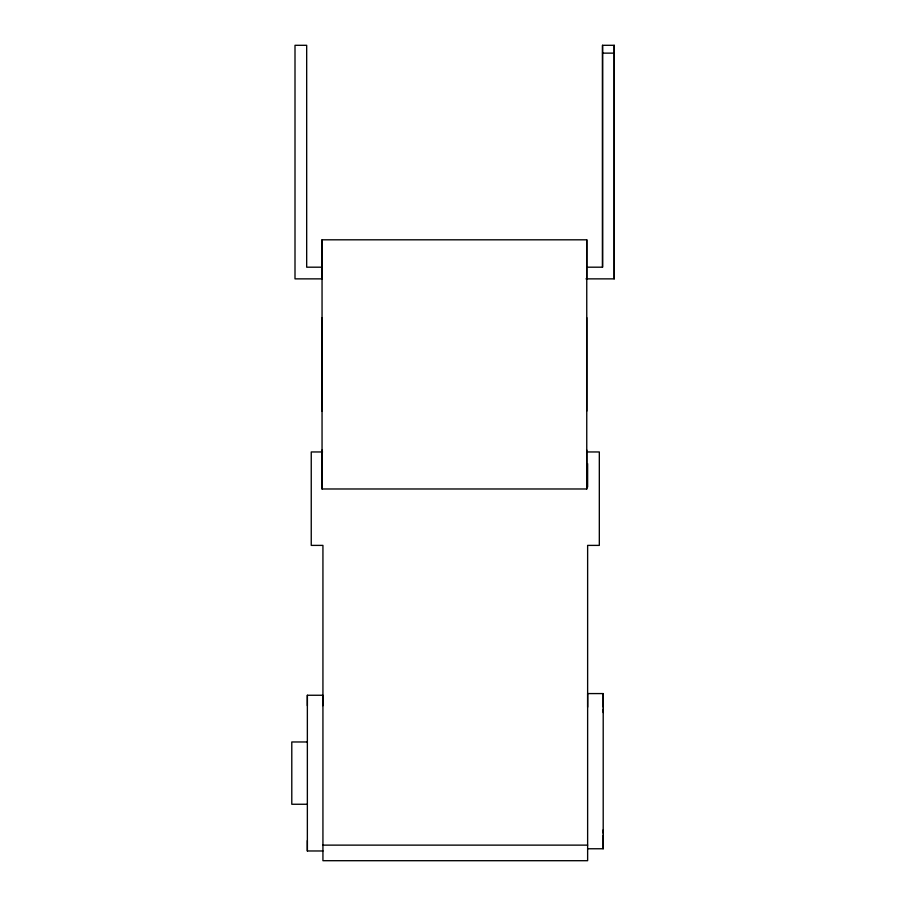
<?xml version="1.0" encoding="UTF-8"?>
<svg xmlns="http://www.w3.org/2000/svg" width="906" height="906" viewBox="0 0 906 906"><rect width="100%" height="100%" fill="white"/><g stroke="black" fill="none" stroke-linecap="round" stroke-linejoin="round"><path stroke-width="1.36" d="M322.932 850.972L307.361 850.972L307.361 840.542M307.361 705.683L307.361 695.253L322.932 695.253L322.932 705.683M586.76 450.044L586.76 488.98L322.049 488.98L322.049 450.044M322.049 411.12L322.049 317.632M322.049 278.708L322.049 239.807L586.76 239.818L586.76 488.98M586.76 411.12L586.76 317.632M586.76 278.708L586.76 239.818M587.632 707.167L587.632 693.577L603.203 693.577L603.203 848.763L587.632 848.763M586.963 267.191L602.535 267.191L602.535 45.3L614.211 45.3L614.211 278.867L585.967 278.867M603.203 848.763L603.203 835.162M603.203 833.237L603.203 829.794M603.203 712.535L603.203 709.092M603.203 707.167L603.203 693.577M602.535 53.137L614.211 53.137M322.253 267.191L306.681 267.191L306.681 45.3L295.005 45.3L295.005 278.867L321.845 278.867M322.547 451.958L311.245 451.958L311.245 545.389L322.932 545.389L322.932 860.7L587.632 860.7L587.632 545.389L599.319 545.389L599.319 451.958L586.601 451.958M307.361 741.969L291.789 741.969L291.789 804.256L307.361 804.256M322.932 845.128L587.632 845.128M614.211 45.3L614.211 278.867M602.535 45.3L602.535 267.191M587.632 463.634L587.632 486.998M322.049 239.818L322.049 488.98M307.361 695.253L307.361 850.972"/></g></svg>
